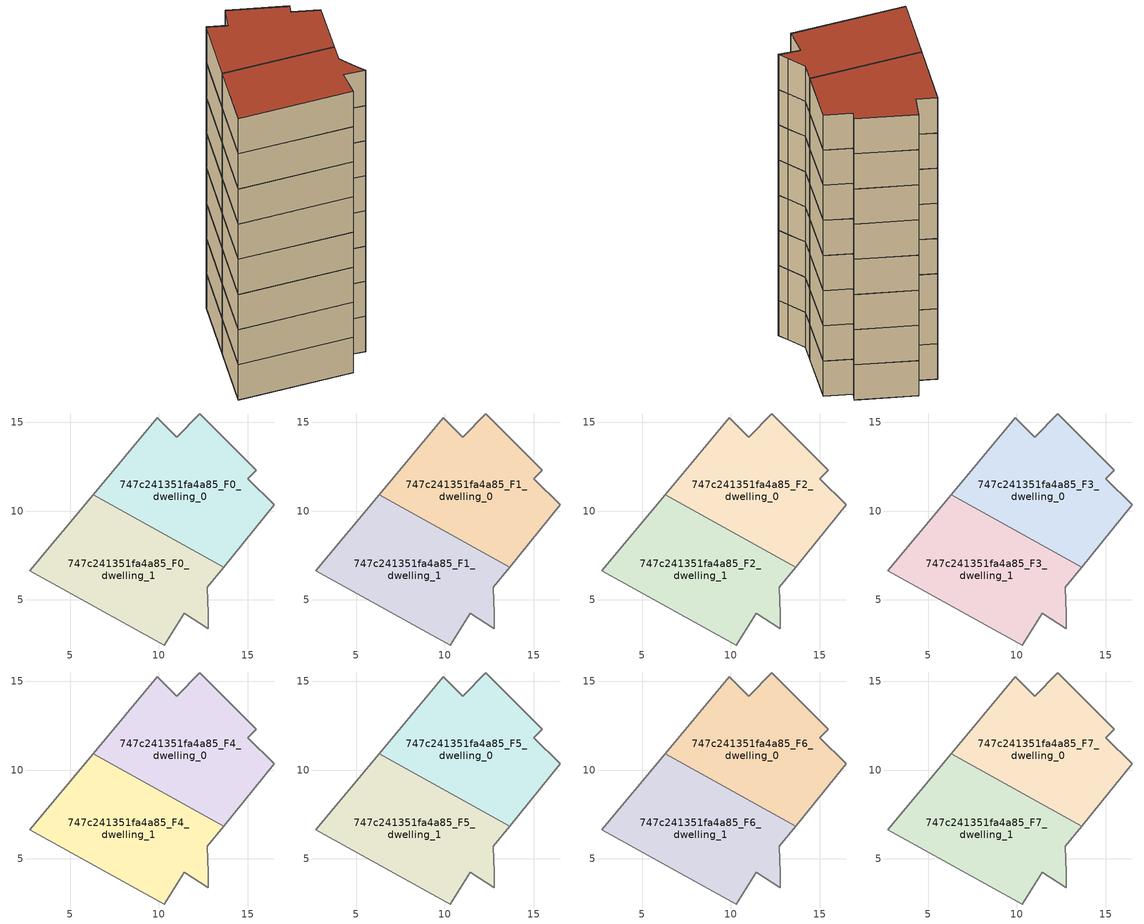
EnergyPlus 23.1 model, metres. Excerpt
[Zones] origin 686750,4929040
747c241351fa4a85_F0_dwelling_0
 floor ground (EU_floor_Construction): 13.66,6.84 16.5,10.34 15.01,11.82 15.5,12.3 12.3,15.47 11.01,14.16 9.92,15.25 6.3,10.92 z0
 wall adiabatic (EU_wall_Construction): 6.3,10.92 9.92,15.25 11.01,14.16 12.3,15.47 15.5,12.3 15.01,11.82 16.5,10.34 13.66,6.84 z0:3
 wall to 747c241351fa4a85_F0_dwelling_1 (EU_wall_Construction): 13.66,6.84 6.3,10.92 z0:3
747c241351fa4a85_F0_dwelling_1
 floor ground (EU_floor_Construction): 12.79,3.36 12.77,4.22 12.73,5.69 13.66,6.84 6.3,10.92 2.72,6.64 10.3,2.45 11.42,4.23 z0
 wall adiabatic (EU_wall_Construction): 13.66,6.84 12.73,5.69 12.77,4.22 12.79,3.36 11.42,4.23 10.3,2.45 2.72,6.64 6.3,10.92 z0:3
747c241351fa4a85_F1_dwelling_0
 floor to 747c241351fa4a85_F0_dwelling_0 (EU_floor_Construction): 13.66,6.84 16.5,10.34 15.01,11.82 15.5,12.3 12.3,15.47 11.01,14.16 9.92,15.25 6.3,10.92 z3
 wall adiabatic (EU_wall_Construction): 6.3,10.92 9.92,15.25 11.01,14.16 12.3,15.47 15.5,12.3 15.01,11.82 16.5,10.34 13.66,6.84 z3:6
 wall to 747c241351fa4a85_F1_dwelling_1 (EU_wall_Construction): 13.66,6.84 6.3,10.92 z3:6
747c241351fa4a85_F1_dwelling_1
 floor to 747c241351fa4a85_F0_dwelling_1 (EU_floor_Construction): 12.79,3.36 12.77,4.22 12.73,5.69 13.66,6.84 6.3,10.92 2.72,6.64 10.3,2.45 11.42,4.23 z3
 wall adiabatic (EU_wall_Construction): 13.66,6.84 12.73,5.69 12.77,4.22 12.79,3.36 11.42,4.23 10.3,2.45 2.72,6.64 6.3,10.92 z3:6
747c241351fa4a85_F2_dwelling_0
 floor to 747c241351fa4a85_F1_dwelling_0 (EU_floor_Construction): 13.66,6.84 16.5,10.34 15.01,11.82 15.5,12.3 12.3,15.47 11.01,14.16 9.92,15.25 6.3,10.92 z6
 wall adiabatic (EU_wall_Construction): 6.3,10.92 9.92,15.25 11.01,14.16 12.3,15.47 15.5,12.3 15.01,11.82 16.5,10.34 13.66,6.84 z6:9
 wall to 747c241351fa4a85_F2_dwelling_1 (EU_wall_Construction): 13.66,6.84 6.3,10.92 z6:9
747c241351fa4a85_F2_dwelling_1
 floor to 747c241351fa4a85_F1_dwelling_1 (EU_floor_Construction): 12.79,3.36 12.77,4.22 12.73,5.69 13.66,6.84 6.3,10.92 2.72,6.64 10.3,2.45 11.42,4.23 z6
 wall adiabatic (EU_wall_Construction): 13.66,6.84 12.73,5.69 12.77,4.22 12.79,3.36 11.42,4.23 10.3,2.45 2.72,6.64 6.3,10.92 z6:9
747c241351fa4a85_F3_dwelling_0
 floor to 747c241351fa4a85_F2_dwelling_0 (EU_floor_Construction): 13.66,6.84 16.5,10.34 15.01,11.82 15.5,12.3 12.3,15.47 11.01,14.16 9.92,15.25 6.3,10.92 z9
 wall adiabatic (EU_wall_Construction): 6.3,10.92 9.92,15.25 11.01,14.16 12.3,15.47 15.5,12.3 15.01,11.82 16.5,10.34 13.66,6.84 z9:12
 wall to 747c241351fa4a85_F3_dwelling_1 (EU_wall_Construction): 13.66,6.84 6.3,10.92 z9:12
747c241351fa4a85_F3_dwelling_1
 floor to 747c241351fa4a85_F2_dwelling_1 (EU_floor_Construction): 12.79,3.36 12.77,4.22 12.73,5.69 13.66,6.84 6.3,10.92 2.72,6.64 10.3,2.45 11.42,4.23 z9
 wall adiabatic (EU_wall_Construction): 13.66,6.84 12.73,5.69 12.77,4.22 12.79,3.36 11.42,4.23 10.3,2.45 2.72,6.64 6.3,10.92 z9:12
747c241351fa4a85_F4_dwelling_0
 floor to 747c241351fa4a85_F3_dwelling_0 (EU_floor_Construction): 13.66,6.84 16.5,10.34 15.01,11.82 15.5,12.3 12.3,15.47 11.01,14.16 9.92,15.25 6.3,10.92 z12
 wall adiabatic (EU_wall_Construction): 6.3,10.92 9.92,15.25 11.01,14.16 12.3,15.47 15.5,12.3 15.01,11.82 16.5,10.34 13.66,6.84 z12:15
 wall to 747c241351fa4a85_F4_dwelling_1 (EU_wall_Construction): 13.66,6.84 6.3,10.92 z12:15
747c241351fa4a85_F4_dwelling_1
 floor to 747c241351fa4a85_F3_dwelling_1 (EU_floor_Construction): 12.79,3.36 12.77,4.22 12.73,5.69 13.66,6.84 6.3,10.92 2.72,6.64 10.3,2.45 11.42,4.23 z12
 wall adiabatic (EU_wall_Construction): 13.66,6.84 12.73,5.69 12.77,4.22 12.79,3.36 11.42,4.23 10.3,2.45 2.72,6.64 6.3,10.92 z12:15
747c241351fa4a85_F5_dwelling_0
 floor to 747c241351fa4a85_F4_dwelling_0 (EU_floor_Construction): 13.66,6.84 16.5,10.34 15.01,11.82 15.5,12.3 12.3,15.47 11.01,14.16 9.92,15.25 6.3,10.92 z15
 wall adiabatic (EU_wall_Construction): 6.3,10.92 9.92,15.25 11.01,14.16 12.3,15.47 15.5,12.3 15.01,11.82 16.5,10.34 13.66,6.84 z15:18
 wall to 747c241351fa4a85_F5_dwelling_1 (EU_wall_Construction): 13.66,6.84 6.3,10.92 z15:18
747c241351fa4a85_F5_dwelling_1
 floor to 747c241351fa4a85_F4_dwelling_1 (EU_floor_Construction): 12.79,3.36 12.77,4.22 12.73,5.69 13.66,6.84 6.3,10.92 2.72,6.64 10.3,2.45 11.42,4.23 z15
 wall adiabatic (EU_wall_Construction): 13.66,6.84 12.73,5.69 12.77,4.22 12.79,3.36 11.42,4.23 10.3,2.45 2.72,6.64 6.3,10.92 z15:18
747c241351fa4a85_F6_dwelling_0
 floor to 747c241351fa4a85_F5_dwelling_0 (EU_floor_Construction): 13.66,6.84 16.5,10.34 15.01,11.82 15.5,12.3 12.3,15.47 11.01,14.16 9.92,15.25 6.3,10.92 z18
 wall adiabatic (EU_wall_Construction): 6.3,10.92 9.92,15.25 11.01,14.16 12.3,15.47 15.5,12.3 15.01,11.82 16.5,10.34 13.66,6.84 z18:21
 wall to 747c241351fa4a85_F6_dwelling_1 (EU_wall_Construction): 13.66,6.84 6.3,10.92 z18:21
747c241351fa4a85_F6_dwelling_1
 floor to 747c241351fa4a85_F5_dwelling_1 (EU_floor_Construction): 12.79,3.36 12.77,4.22 12.73,5.69 13.66,6.84 6.3,10.92 2.72,6.64 10.3,2.45 11.42,4.23 z18
 wall adiabatic (EU_wall_Construction): 13.66,6.84 12.73,5.69 12.77,4.22 12.79,3.36 11.42,4.23 10.3,2.45 2.72,6.64 6.3,10.92 z18:21
747c241351fa4a85_F7_dwelling_0
 floor to 747c241351fa4a85_F6_dwelling_0 (EU_floor_Construction): 13.66,6.84 16.5,10.34 15.01,11.82 15.5,12.3 12.3,15.47 11.01,14.16 9.92,15.25 6.3,10.92 z21
 wall adiabatic (EU_wall_Construction): 6.3,10.92 9.92,15.25 11.01,14.16 12.3,15.47 15.5,12.3 15.01,11.82 16.5,10.34 13.66,6.84 z21:24
 wall to 747c241351fa4a85_F7_dwelling_1 (EU_wall_Construction): 13.66,6.84 6.3,10.92 z21:24
 roof outside (EU_roof_Construction): 15.5,12.3 15.01,11.82 16.5,10.34 13.66,6.84 6.3,10.92 9.92,15.25 11.01,14.16 12.3,15.47 z24
747c241351fa4a85_F7_dwelling_1
 floor to 747c241351fa4a85_F6_dwelling_1 (EU_floor_Construction): 12.79,3.36 12.77,4.22 12.73,5.69 13.66,6.84 6.3,10.92 2.72,6.64 10.3,2.45 11.42,4.23 z21
 wall adiabatic (EU_wall_Construction): 13.66,6.84 12.73,5.69 12.77,4.22 12.79,3.36 11.42,4.23 10.3,2.45 2.72,6.64 6.3,10.92 z21:24
 roof outside (EU_roof_Construction): 13.66,6.84 12.73,5.69 12.77,4.22 12.79,3.36 11.42,4.23 10.3,2.45 2.72,6.64 6.3,10.92 z24
[Building]
EU S2 Campaign: North Axis=0; Terrain=City; Solar Distribution=FullExterior
[Site:Location]
Bologna: Latitude=44.5; Longitude=11.25; Time Zone=1; Elevation=37
[SizingPeriod:WeatherFileDays]
AnnualSizingPeriod: Begin Month=1; Begin Day of Month=1; End Month=12; End Day of Month=31; Day of Week for Start Day=Monday; Use Weather File Daylight Saving Period=No; Use Weather File Rain and Snow Indicators=No
[MATERIAL]
EU_InternalMass_Material: Roughness=MediumRough; Thickness=0.1; Conductivity=1; Density=1800; Specific Heat=900; Thermal Absorptance=0.9; Solar Absorptance=0.7; Visible Absorptance=0.7
[MATERIAL:NOMASS] Roughness=MediumRough; Thermal Absorptance=0.9; Solar Absorptance=0.7; Visible Absorptance=0.7
Name | Thermal Resistance
EU_wall_NoMass | 0.905828
EU_roof_NoMass | 0.37593
EU_floor_NoMass | 0.67114
[CONSTRUCTION]
EU_wall_Construction: EU_wall_NoMass
EU_roof_Construction: EU_roof_NoMass
EU_floor_Construction: EU_floor_NoMass
EU_InternalMass_Construction: EU_InternalMass_Material
[ZONE] Type=1; Multiplier=1; Ceiling Height=autocalculate; Floor Area=autocalculate; Part of Total Floor Area=Yes
Name | Volume
747c241351fa4a85_F0_dwelling_0 | 143.471
747c241351fa4a85_F1_dwelling_0; 747c241351fa4a85_F2_dwelling_0; 747c241351fa4a85_F3_dwelling_0; 747c241351fa4a85_F4_dwelling_0; 747c241351fa4a85_F5_dwelling_0; 747c241351fa4a85_F6_dwelling_0; 747c241351fa4a85_F7_dwelling_0; 747c241351fa4a85_F1_dwelling_1; 747c241351fa4a85_F2_dwelling_1; 747c241351fa4a85_F3_dwelling_1; 747c241351fa4a85_F4_dwelling_1; 747c241351fa4a85_F5_dwelling_1; 747c241351fa4a85_F6_dwelling_1; 747c241351fa4a85_F7_dwelling_1 | 143.469
747c241351fa4a85_F0_dwelling_1 | 143.468
[INTERNALMASS] Construction=EU_InternalMass_Construction
Name | Zone or ZoneList | Surface Area
747c241351fa4a85_F0_dwelling_0_EU_InternalMass | 747c241351fa4a85_F0_dwelling_0 | 47.8238
747c241351fa4a85_F0_dwelling_1_EU_InternalMass | 747c241351fa4a85_F0_dwelling_1 | 47.823
747c241351fa4a85_F1_dwelling_0_EU_InternalMass | 747c241351fa4a85_F1_dwelling_0 | 47.8238
747c241351fa4a85_F1_dwelling_1_EU_InternalMass | 747c241351fa4a85_F1_dwelling_1 | 47.823
747c241351fa4a85_F2_dwelling_0_EU_InternalMass | 747c241351fa4a85_F2_dwelling_0 | 47.8238
747c241351fa4a85_F2_dwelling_1_EU_InternalMass | 747c241351fa4a85_F2_dwelling_1 | 47.823
747c241351fa4a85_F3_dwelling_0_EU_InternalMass | 747c241351fa4a85_F3_dwelling_0 | 47.8238
747c241351fa4a85_F3_dwelling_1_EU_InternalMass | 747c241351fa4a85_F3_dwelling_1 | 47.823
747c241351fa4a85_F4_dwelling_0_EU_InternalMass | 747c241351fa4a85_F4_dwelling_0 | 47.8238
747c241351fa4a85_F4_dwelling_1_EU_InternalMass | 747c241351fa4a85_F4_dwelling_1 | 47.823
747c241351fa4a85_F5_dwelling_0_EU_InternalMass | 747c241351fa4a85_F5_dwelling_0 | 47.8238
747c241351fa4a85_F5_dwelling_1_EU_InternalMass | 747c241351fa4a85_F5_dwelling_1 | 47.823
747c241351fa4a85_F6_dwelling_0_EU_InternalMass | 747c241351fa4a85_F6_dwelling_0 | 47.8238
747c241351fa4a85_F6_dwelling_1_EU_InternalMass | 747c241351fa4a85_F6_dwelling_1 | 47.823
747c241351fa4a85_F7_dwelling_0_EU_InternalMass | 747c241351fa4a85_F7_dwelling_0 | 47.8238
747c241351fa4a85_F7_dwelling_1_EU_InternalMass | 747c241351fa4a85_F7_dwelling_1 | 47.823
[OTHEREQUIPMENT] Fuel Type=Electricity; Design Level Calculation Method=Watts/Area; Power per Zone Floor Area=1; Fraction Latent=0; Fraction Radiant=0; Fraction Lost=0; Carbon Dioxide Generation Rate=0; EndUse Subcategory=EU_Step8_InternalGains
Name | Zone or ZoneList or Space or SpaceList | Schedule
EU_Step8_InternalGain_747c241351fa4a85_F0_dwelling_0_f000 | 747c241351fa4a85_F0_dwelling_0 | EU_Step8_GainSchedule_747c241351fa4a85_F0_dwelling_0_f000
EU_Step8_InternalGain_747c241351fa4a85_F0_dwelling_1_f000 | 747c241351fa4a85_F0_dwelling_1 | EU_Step8_GainSchedule_747c241351fa4a85_F0_dwelling_1_f000
EU_Step8_InternalGain_747c241351fa4a85_F1_dwelling_0_f000 | 747c241351fa4a85_F1_dwelling_0 | EU_Step8_GainSchedule_747c241351fa4a85_F1_dwelling_0_f000
EU_Step8_InternalGain_747c241351fa4a85_F1_dwelling_1_f000 | 747c241351fa4a85_F1_dwelling_1 | EU_Step8_GainSchedule_747c241351fa4a85_F1_dwelling_1_f000
EU_Step8_InternalGain_747c241351fa4a85_F2_dwelling_0_f000 | 747c241351fa4a85_F2_dwelling_0 | EU_Step8_GainSchedule_747c241351fa4a85_F2_dwelling_0_f000
EU_Step8_InternalGain_747c241351fa4a85_F2_dwelling_1_f000 | 747c241351fa4a85_F2_dwelling_1 | EU_Step8_GainSchedule_747c241351fa4a85_F2_dwelling_1_f000
EU_Step8_InternalGain_747c241351fa4a85_F3_dwelling_0_f000 | 747c241351fa4a85_F3_dwelling_0 | EU_Step8_GainSchedule_747c241351fa4a85_F3_dwelling_0_f000
EU_Step8_InternalGain_747c241351fa4a85_F3_dwelling_1_f000 | 747c241351fa4a85_F3_dwelling_1 | EU_Step8_GainSchedule_747c241351fa4a85_F3_dwelling_1_f000
EU_Step8_InternalGain_747c241351fa4a85_F4_dwelling_0_f000 | 747c241351fa4a85_F4_dwelling_0 | EU_Step8_GainSchedule_747c241351fa4a85_F4_dwelling_0_f000
EU_Step8_InternalGain_747c241351fa4a85_F4_dwelling_1_f000 | 747c241351fa4a85_F4_dwelling_1 | EU_Step8_GainSchedule_747c241351fa4a85_F4_dwelling_1_f000
EU_Step8_InternalGain_747c241351fa4a85_F5_dwelling_0_f000 | 747c241351fa4a85_F5_dwelling_0 | EU_Step8_GainSchedule_747c241351fa4a85_F5_dwelling_0_f000
EU_Step8_InternalGain_747c241351fa4a85_F5_dwelling_1_f000 | 747c241351fa4a85_F5_dwelling_1 | EU_Step8_GainSchedule_747c241351fa4a85_F5_dwelling_1_f000
EU_Step8_InternalGain_747c241351fa4a85_F6_dwelling_0_f000 | 747c241351fa4a85_F6_dwelling_0 | EU_Step8_GainSchedule_747c241351fa4a85_F6_dwelling_0_f000
EU_Step8_InternalGain_747c241351fa4a85_F6_dwelling_1_f000 | 747c241351fa4a85_F6_dwelling_1 | EU_Step8_GainSchedule_747c241351fa4a85_F6_dwelling_1_f000
EU_Step8_InternalGain_747c241351fa4a85_F7_dwelling_0_f000 | 747c241351fa4a85_F7_dwelling_0 | EU_Step8_GainSchedule_747c241351fa4a85_F7_dwelling_0_f000
EU_Step8_InternalGain_747c241351fa4a85_F7_dwelling_1_f000 | 747c241351fa4a85_F7_dwelling_1 | EU_Step8_GainSchedule_747c241351fa4a85_F7_dwelling_1_f000
[ZONEVENTILATION:DESIGNFLOWRATE] Schedule=EU_AlwaysOn; Design Flow Rate Calculation Method=AirChanges/Hour; Air Changes per Hour=0.73129; Ventilation Type=Natural; Fan Pressure Rise=0; Fan Total Efficiency=1; Constant Term Coefficient=1; Temperature Term Coefficient=0; Velocity Term Coefficient=0; Velocity Squared Term Coefficient=0; Minimum Indoor Temperature=-100; Maximum Indoor Temperature=100; Delta Temperature=-100; Minimum Outdoor Temperature=-100; Maximum Outdoor Temperature=100; Maximum Wind Speed=40
Name | Zone or ZoneList or Space or SpaceList
EU_ConstantAir_747c241351fa4a85_F0_dwelling_0 | 747c241351fa4a85_F0_dwelling_0
EU_ConstantAir_747c241351fa4a85_F0_dwelling_1 | 747c241351fa4a85_F0_dwelling_1
EU_ConstantAir_747c241351fa4a85_F1_dwelling_0 | 747c241351fa4a85_F1_dwelling_0
EU_ConstantAir_747c241351fa4a85_F1_dwelling_1 | 747c241351fa4a85_F1_dwelling_1
EU_ConstantAir_747c241351fa4a85_F2_dwelling_0 | 747c241351fa4a85_F2_dwelling_0
EU_ConstantAir_747c241351fa4a85_F2_dwelling_1 | 747c241351fa4a85_F2_dwelling_1
EU_ConstantAir_747c241351fa4a85_F3_dwelling_0 | 747c241351fa4a85_F3_dwelling_0
EU_ConstantAir_747c241351fa4a85_F3_dwelling_1 | 747c241351fa4a85_F3_dwelling_1
EU_ConstantAir_747c241351fa4a85_F4_dwelling_0 | 747c241351fa4a85_F4_dwelling_0
EU_ConstantAir_747c241351fa4a85_F4_dwelling_1 | 747c241351fa4a85_F4_dwelling_1
EU_ConstantAir_747c241351fa4a85_F5_dwelling_0 | 747c241351fa4a85_F5_dwelling_0
EU_ConstantAir_747c241351fa4a85_F5_dwelling_1 | 747c241351fa4a85_F5_dwelling_1
EU_ConstantAir_747c241351fa4a85_F6_dwelling_0 | 747c241351fa4a85_F6_dwelling_0
EU_ConstantAir_747c241351fa4a85_F6_dwelling_1 | 747c241351fa4a85_F6_dwelling_1
EU_ConstantAir_747c241351fa4a85_F7_dwelling_0 | 747c241351fa4a85_F7_dwelling_0
EU_ConstantAir_747c241351fa4a85_F7_dwelling_1 | 747c241351fa4a85_F7_dwelling_1
[HVACTEMPLATE:THERMOSTAT] Constant Heating Setpoint=20; Constant Cooling Setpoint=50
EU_HeatOnly_747c241351fa4a85_F0_dwelling_0; EU_HeatOnly_747c241351fa4a85_F0_dwelling_1; EU_HeatOnly_747c241351fa4a85_F1_dwelling_0; EU_HeatOnly_747c241351fa4a85_F1_dwelling_1; EU_HeatOnly_747c241351fa4a85_F2_dwelling_0; EU_HeatOnly_747c241351fa4a85_F2_dwelling_1; EU_HeatOnly_747c241351fa4a85_F3_dwelling_0; EU_HeatOnly_747c241351fa4a85_F3_dwelling_1; EU_HeatOnly_747c241351fa4a85_F4_dwelling_0; EU_HeatOnly_747c241351fa4a85_F4_dwelling_1; EU_HeatOnly_747c241351fa4a85_F5_dwelling_0; EU_HeatOnly_747c241351fa4a85_F5_dwelling_1; EU_HeatOnly_747c241351fa4a85_F6_dwelling_0; EU_HeatOnly_747c241351fa4a85_F6_dwelling_1; EU_HeatOnly_747c241351fa4a85_F7_dwelling_0; EU_HeatOnly_747c241351fa4a85_F7_dwelling_1
[HVACTEMPLATE:ZONE:IDEALLOADSAIRSYSTEM] System Availability Schedule=EU_AlwaysOn; Maximum Heating Supply Air Temperature=50; Minimum Cooling Supply Air Temperature=13; Maximum Heating Supply Air Humidity Ratio=0.0156; Minimum Cooling Supply Air Humidity Ratio=0.0077; Heating Limit=NoLimit; Cooling Limit=NoLimit; Heating Availability Schedule=EU_AlwaysOn; Cooling Availability Schedule=EU_CoolingOff; Dehumidification Control Type=ConstantSensibleHeatRatio; Cooling Sensible Heat Ratio=0.7; Dehumidification Setpoint=60; Humidification Control Type=None; Humidification Setpoint=30; Outdoor Air Method=None; Outdoor Air Flow Rate per Person=0.00944; Outdoor Air Flow Rate per Zone Floor Area=0; Outdoor Air Flow Rate per Zone=0; Demand Controlled Ventilation Type=None; Outdoor Air Economizer Type=NoEconomizer; Heat Recovery Type=None; Sensible Heat Recovery Effectiveness=0.7; Latent Heat Recovery Effectiveness=0.65
Name | Template Thermostat
747c241351fa4a85_F0_dwelling_0 | EU_HeatOnly_747c241351fa4a85_F0_dwelling_0
747c241351fa4a85_F0_dwelling_1 | EU_HeatOnly_747c241351fa4a85_F0_dwelling_1
747c241351fa4a85_F1_dwelling_0 | EU_HeatOnly_747c241351fa4a85_F1_dwelling_0
747c241351fa4a85_F1_dwelling_1 | EU_HeatOnly_747c241351fa4a85_F1_dwelling_1
747c241351fa4a85_F2_dwelling_0 | EU_HeatOnly_747c241351fa4a85_F2_dwelling_0
747c241351fa4a85_F2_dwelling_1 | EU_HeatOnly_747c241351fa4a85_F2_dwelling_1
747c241351fa4a85_F3_dwelling_0 | EU_HeatOnly_747c241351fa4a85_F3_dwelling_0
747c241351fa4a85_F3_dwelling_1 | EU_HeatOnly_747c241351fa4a85_F3_dwelling_1
747c241351fa4a85_F4_dwelling_0 | EU_HeatOnly_747c241351fa4a85_F4_dwelling_0
747c241351fa4a85_F4_dwelling_1 | EU_HeatOnly_747c241351fa4a85_F4_dwelling_1
747c241351fa4a85_F5_dwelling_0 | EU_HeatOnly_747c241351fa4a85_F5_dwelling_0
747c241351fa4a85_F5_dwelling_1 | EU_HeatOnly_747c241351fa4a85_F5_dwelling_1
747c241351fa4a85_F6_dwelling_0 | EU_HeatOnly_747c241351fa4a85_F6_dwelling_0
747c241351fa4a85_F6_dwelling_1 | EU_HeatOnly_747c241351fa4a85_F6_dwelling_1
747c241351fa4a85_F7_dwelling_0 | EU_HeatOnly_747c241351fa4a85_F7_dwelling_0
747c241351fa4a85_F7_dwelling_1 | EU_HeatOnly_747c241351fa4a85_F7_dwelling_1
[SIZING:ZONE] Zone Cooling Design Supply Air Temperature Input Method=SupplyAirTemperature; Zone Cooling Design Supply Air Temperature=13; Zone Heating Design Supply Air Temperature Input Method=SupplyAirTemperature; Zone Heating Design Supply Air Temperature=50; Zone Cooling Design Supply Air Humidity Ratio=0.008; Zone Heating Design Supply Air Humidity Ratio=0.008; Cooling Design Air Flow Method=DesignDay; Cooling Design Air Flow Rate=0; Cooling Minimum Air Flow per Zone Floor Area=0.000762; Cooling Minimum Air Flow=0; Cooling Minimum Air Flow Fraction=0.2; Heating Design Air Flow Method=DesignDay; Heating Design Air Flow Rate=0; Heating Maximum Air Flow per Zone Floor Area=0.002032; Heating Maximum Air Flow=0.141576; Heating Maximum Air Flow Fraction=0.3; Account for Dedicated Outdoor Air System=No; Dedicated Outdoor Air System Control Strategy=NeutralSupplyAir; Dedicated Outdoor Air Low Setpoint Temperature for Design=autosize; Dedicated Outdoor Air High Setpoint Temperature for Design=autosize; Zone Load Sizing Method=Sensible Load Only No Latent Load; Zone Latent Cooling Design Supply Air Humidity Ratio Input Method=HumidityRatioDifference; Zone Cooling Design Supply Air Humidity Ratio Difference=0.005; Zone Latent Heating Design Supply Air Humidity Ratio Input Method=HumidityRatioDifference; Zone Humidification Design Supply Air Humidity Ratio Difference=0.005
747c241351fa4a85_F0_dwelling_0; 747c241351fa4a85_F0_dwelling_1; 747c241351fa4a85_F1_dwelling_0; 747c241351fa4a85_F1_dwelling_1; 747c241351fa4a85_F2_dwelling_0; 747c241351fa4a85_F2_dwelling_1; 747c241351fa4a85_F3_dwelling_0; 747c241351fa4a85_F3_dwelling_1; 747c241351fa4a85_F4_dwelling_0; 747c241351fa4a85_F4_dwelling_1; 747c241351fa4a85_F5_dwelling_0; 747c241351fa4a85_F5_dwelling_1; 747c241351fa4a85_F6_dwelling_0; 747c241351fa4a85_F6_dwelling_1; 747c241351fa4a85_F7_dwelling_0; 747c241351fa4a85_F7_dwelling_1
[SCHEDULE:CONSTANT]
Name | Hourly Value
EU_AlwaysOn | 1
EU_CoolingOff | 0
[SCHEDULE:FILE] Column Number=1; Rows to Skip at Top=0; Number of Hours of Data=8760; Column Separator=Comma; Interpolate to Timestep=No; Minutes per Item=60; Adjust Schedule for Daylight Savings=Yes
Name | File
EU_Step8_GainSchedule_747c241351fa4a85_F0_dwelling_0_f000 | ../../schedules/747c241351fa4a85/747c241351fa4a85_F0_dwelling_0_f000_gain.csv
EU_Step8_GainSchedule_747c241351fa4a85_F0_dwelling_1_f000 | ../../schedules/747c241351fa4a85/747c241351fa4a85_F0_dwelling_1_f000_gain.csv
EU_Step8_GainSchedule_747c241351fa4a85_F1_dwelling_0_f000 | ../../schedules/747c241351fa4a85/747c241351fa4a85_F1_dwelling_0_f000_gain.csv
EU_Step8_GainSchedule_747c241351fa4a85_F1_dwelling_1_f000 | ../../schedules/747c241351fa4a85/747c241351fa4a85_F1_dwelling_1_f000_gain.csv
EU_Step8_GainSchedule_747c241351fa4a85_F2_dwelling_0_f000 | ../../schedules/747c241351fa4a85/747c241351fa4a85_F2_dwelling_0_f000_gain.csv
EU_Step8_GainSchedule_747c241351fa4a85_F2_dwelling_1_f000 | ../../schedules/747c241351fa4a85/747c241351fa4a85_F2_dwelling_1_f000_gain.csv
EU_Step8_GainSchedule_747c241351fa4a85_F3_dwelling_0_f000 | ../../schedules/747c241351fa4a85/747c241351fa4a85_F3_dwelling_0_f000_gain.csv
EU_Step8_GainSchedule_747c241351fa4a85_F3_dwelling_1_f000 | ../../schedules/747c241351fa4a85/747c241351fa4a85_F3_dwelling_1_f000_gain.csv
EU_Step8_GainSchedule_747c241351fa4a85_F4_dwelling_0_f000 | ../../schedules/747c241351fa4a85/747c241351fa4a85_F4_dwelling_0_f000_gain.csv
EU_Step8_GainSchedule_747c241351fa4a85_F4_dwelling_1_f000 | ../../schedules/747c241351fa4a85/747c241351fa4a85_F4_dwelling_1_f000_gain.csv
EU_Step8_GainSchedule_747c241351fa4a85_F5_dwelling_0_f000 | ../../schedules/747c241351fa4a85/747c241351fa4a85_F5_dwelling_0_f000_gain.csv
EU_Step8_GainSchedule_747c241351fa4a85_F5_dwelling_1_f000 | ../../schedules/747c241351fa4a85/747c241351fa4a85_F5_dwelling_1_f000_gain.csv
EU_Step8_GainSchedule_747c241351fa4a85_F6_dwelling_0_f000 | ../../schedules/747c241351fa4a85/747c241351fa4a85_F6_dwelling_0_f000_gain.csv
EU_Step8_GainSchedule_747c241351fa4a85_F6_dwelling_1_f000 | ../../schedules/747c241351fa4a85/747c241351fa4a85_F6_dwelling_1_f000_gain.csv
EU_Step8_GainSchedule_747c241351fa4a85_F7_dwelling_0_f000 | ../../schedules/747c241351fa4a85/747c241351fa4a85_F7_dwelling_0_f000_gain.csv
EU_Step8_GainSchedule_747c241351fa4a85_F7_dwelling_1_f000 | ../../schedules/747c241351fa4a85/747c241351fa4a85_F7_dwelling_1_f000_gain.csv
